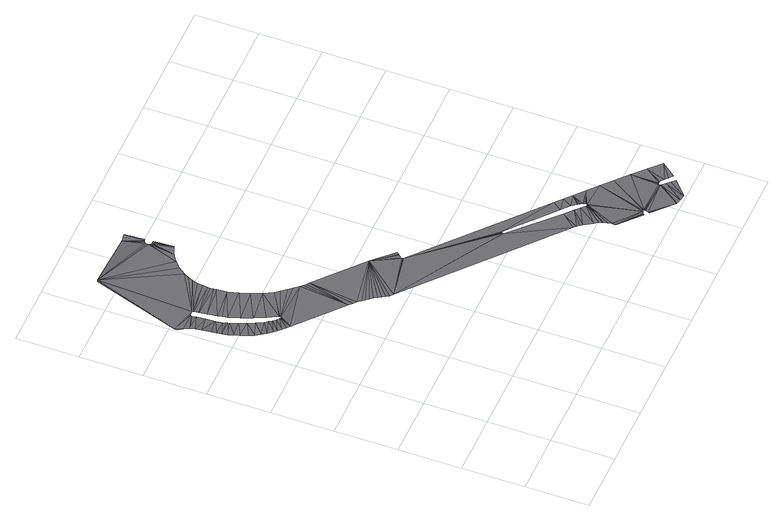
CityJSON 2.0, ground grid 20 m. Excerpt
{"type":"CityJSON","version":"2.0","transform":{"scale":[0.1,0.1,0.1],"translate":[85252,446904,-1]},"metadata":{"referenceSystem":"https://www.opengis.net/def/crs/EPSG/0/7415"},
"CityObjects":{
"road1":{"type":"Road","attributes":{"3df_class":"Road","bgt_status":"bestaand","bgt_functie":"rijbaan regionale weg","relatievehoogteligging":0,"bgt_fysiekvoorkomen":"gesloten verharding","identificatienamespace":"NL.IMGeo","wegdeeloptalud":"false","plus_fysiekvoorkomen":"asfalt","aantal_punten":0},"geometry":[{"type":"MultiSurface","lod":"1.2","boundaries":[[[0,1,2]],[[3,4,5]],[[6,7,8]],[[9,10,7]],[[11,12,10]],[[9,11,10]],[[7,13,9]],[[7,14,13]],[[7,6,14]],[[8,15,6]],[[8,16,15]],[[16,17,18]],[[18,19,20]],[[20,21,22]],[[22,4,23]],[[23,24,25]],[[26,27,28]],[[25,26,28]],[[24,26,25]],[[4,24,23]],[[29,4,22]],[[5,30,3]],[[8,31,17]],[[32,5,4]],[[8,17,16]],[[33,31,34]],[[4,29,32]],[[21,29,22]],[[35,1,36]],[[20,19,21]],[[17,19,18]],[[33,17,31]],[[0,33,34]],[[37,38,39]],[[2,1,40]],[[40,1,41]],[[41,42,43]],[[1,42,41]],[[36,1,0]],[[44,45,46]],[[47,36,0]],[[45,44,48]],[[0,49,47]],[[39,0,50]],[[51,52,53]],[[54,55,56]],[[56,57,58]],[[56,59,57]],[[60,61,62]],[[61,63,64]],[[61,65,63]],[[61,66,65]],[[61,67,66]],[[67,61,68]],[[68,61,69]],[[69,61,70]],[[71,72,73]],[[74,75,76]],[[77,78,79]],[[80,81,71]],[[82,79,78]],[[83,74,84]],[[85,86,87]],[[88,89,90]],[[91,92,93]],[[94,89,95]],[[96,97,98]],[[71,81,72]],[[98,97,81]],[[98,81,99]],[[100,72,101]],[[102,103,104]],[[105,106,107]],[[80,99,81]],[[108,109,100]],[[110,73,72]],[[100,110,72]],[[110,100,109]],[[109,108,111]],[[111,108,112]],[[112,104,113]],[[104,103,113]],[[114,83,84]],[[108,104,112]],[[115,116,117]],[[118,119,120]],[[86,94,121]],[[72,75,101]],[[117,116,122]],[[123,124,125]],[[126,127,128]],[[129,130,127]],[[129,131,132]],[[116,133,122]],[[83,114,133]],[[115,134,135]],[[135,134,136]],[[136,134,137]],[[138,136,137]],[[139,131,140]],[[141,142,140]],[[143,142,141]],[[144,61,143]],[[139,145,146]],[[70,61,144]],[[140,147,139]],[[140,148,147]],[[140,142,148]],[[143,61,142]],[[149,150,61]],[[151,149,61]],[[60,151,61]],[[64,62,61]],[[62,64,152]],[[152,64,153]],[[153,64,154]],[[155,106,105]],[[115,117,134]],[[122,133,114]],[[76,75,72]],[[76,72,91]],[[93,156,157]],[[76,84,74]],[[93,158,91]],[[91,159,76]],[[118,156,119]],[[91,160,159]],[[158,160,91]],[[155,120,119]],[[93,157,158]],[[156,161,157]],[[156,118,161]],[[86,85,107]],[[155,105,120]],[[85,105,107]],[[162,163,90]],[[163,162,123]],[[164,165,166]],[[86,121,87]],[[94,95,121]],[[88,95,89]],[[79,82,124]],[[163,88,90]],[[126,167,77]],[[123,125,163]],[[124,82,125]],[[78,77,167]],[[167,126,128]],[[128,127,130]],[[130,129,132]],[[132,131,168]],[[169,131,170]],[[146,131,139]],[[171,172,173]],[[146,145,171]],[[131,169,168]],[[174,172,175]],[[176,177,178]],[[146,170,131]],[[176,178,175]],[[171,173,146]],[[172,174,173]],[[175,178,174]],[[179,180,176]],[[180,177,176]],[[165,164,179]],[[164,180,179]],[[181,166,165]],[[182,181,138]],[[181,183,166]],[[181,182,183]],[[138,137,182]],[[46,45,154]],[[55,59,56]],[[46,154,184]],[[185,154,64]],[[186,184,154]],[[187,186,154]],[[188,187,154]],[[189,188,154]],[[185,189,154]],[[190,54,191]],[[192,185,64]],[[190,192,64]],[[190,191,192]],[[55,54,190]],[[193,58,53]],[[48,44,194]],[[193,56,58]],[[38,37,51]],[[52,193,53]],[[195,39,38]],[[196,52,51]],[[49,39,195]],[[37,196,51]],[[0,39,49]],[[50,0,34]],[[197,198,34]],[[50,34,198]],[[199,197,200]],[[201,198,197]],[[202,201,197]],[[203,202,197]],[[199,203,197]],[[48,194,200]],[[200,204,199]],[[200,205,204]],[[200,206,205]],[[200,194,206]],[[91,72,207]],[[207,72,81]]]}]}
},
"vertices":[
[956,96,5],[875,150,5],[946,92,6],[955,76,6],[1021,16,5],[958,78,5],[1079,96,5],[1118,149,5],[1079,185,5],[1097,86,5],[1157,112,4],[1109,76,5],[1120,66,5],[1085,95,5],[1082,96,5],[1076,95,5],[1073,94,5],[961,95,5],[1072,92,5],[962,93,5],[1072,90,5],[962,90,5],[1072,88,5],[1073,87,5],[1039,12,5],[1084,75,5],[1058,8,4],[1107,53,5],[1095,64,5],[960,80,5],[957,78,6],[1039,221,5],[959,79,5],[959,96,5],[1006,251,5],[875,158,6],[876,159,6],[916,254,7],[869,187,6],[917,254,7],[945,91,6],[944,90,6],[943,87,6],[944,88,6],[870,322,6],[892,349,6],[727,445,7],[876,160,6],[916,329,5],[876,161,6],[919,255,7],[864,199,6],[913,256,7],[856,210,6],[858,307,6],[826,253,6],[884,283,7],[839,237,6],[839,237,5],[833,245,6],[517,679,7],[470,761,8],[516,677,7],[364,653,7],[373,645,7],[357,662,8],[350,672,8],[344,682,8],[337,693,8],[329,703,8],[321,712,8],[288,1389,14],[99,1464,15],[287,1385,14],[210,1224,12],[218,1239,12],[86,1163,11],[101,913,9],[132,941,11],[89,927,9],[290,1392,14],[274,1458,11],[125,951,11],[203,1207,12],[87,1162,11],[78,1061,12],[37,1048,10],[80,1055,12],[92,1019,11],[45,1014,10],[51,998,10],[3,1184,11],[3,1174,10],[13,1160,11],[40,1031,10],[83,1043,12],[302,1396,14],[297,1460,15],[297,1396,14],[293,1395,14],[255,1280,13],[235,1261,12],[309,1307,13],[304,1371,14],[304,1307,13],[75,1084,12],[33,1079,10],[34,1065,10],[278,1296,13],[289,1376,14],[288,1380,14],[291,1373,14],[295,1371,14],[299,1371,14],[89,1161,10],[193,1157,11],[195,1172,11],[91,1158,10],[69,1141,13],[27,1128,10],[72,1115,12],[81,1049,12],[90,1160,10],[68,958,9],[78,942,9],[113,973,11],[110,903,9],[120,893,9],[147,922,11],[130,884,9],[156,914,11],[140,875,9],[157,913,11],[198,1190,11],[92,1143,10],[193,1148,11],[194,1138,11],[95,1118,11],[195,1129,11],[300,909,9],[284,750,8],[294,741,8],[322,888,9],[304,732,8],[313,722,8],[286,924,9],[164,915,11],[307,902,9],[314,895,9],[526,690,8],[533,699,7],[526,689,8],[516,675,7],[517,673,7],[518,672,7],[30,1110,10],[22,1144,10],[67,1157,13],[68,1159,13],[72,1161,12],[70,1160,12],[67,1155,13],[60,975,10],[102,996,11],[116,1022,11],[207,1064,10],[104,1057,11],[139,931,11],[159,912,11],[161,912,11],[162,913,11],[274,938,9],[261,954,9],[165,916,11],[164,918,10],[249,969,9],[232,999,10],[146,953,10],[164,920,10],[218,1031,10],[130,987,10],[199,1098,10],[99,1087,11],[101,1073,11],[726,446,7],[719,441,7],[724,446,7],[722,445,7],[721,444,7],[719,443,7],[818,261,6],[721,437,7],[720,439,7],[898,269,7],[896,299,6],[873,174,6],[914,255,7],[972,280,6],[920,257,7],[918,271,6],[938,309,6],[921,259,7],[921,261,7],[919,266,6],[915,276,6],[913,281,6],[910,283,6],[99,1464,9]
]}
